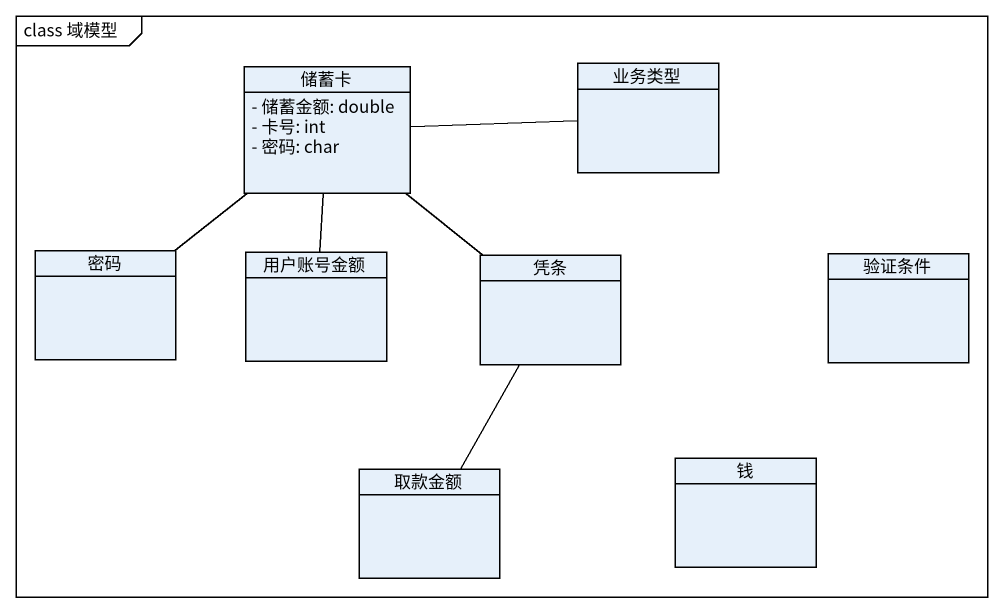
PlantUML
@startuml
mainframe class 域模型
hide circle
hide empty members
skinparam classAttributeIconSize 0
class 储蓄卡 {
  - 储蓄金额: double
  - 卡号: int
  - 密码: char
}
class 业务类型
class 密码
class 用户账号金额
class 凭条
class 验证条件
class 取款金额
class 钱
储蓄卡 -right- 业务类型
储蓄卡 -- 密码
储蓄卡 -- 用户账号金额
储蓄卡 -- 凭条
凭条 -- 取款金额
@enduml
